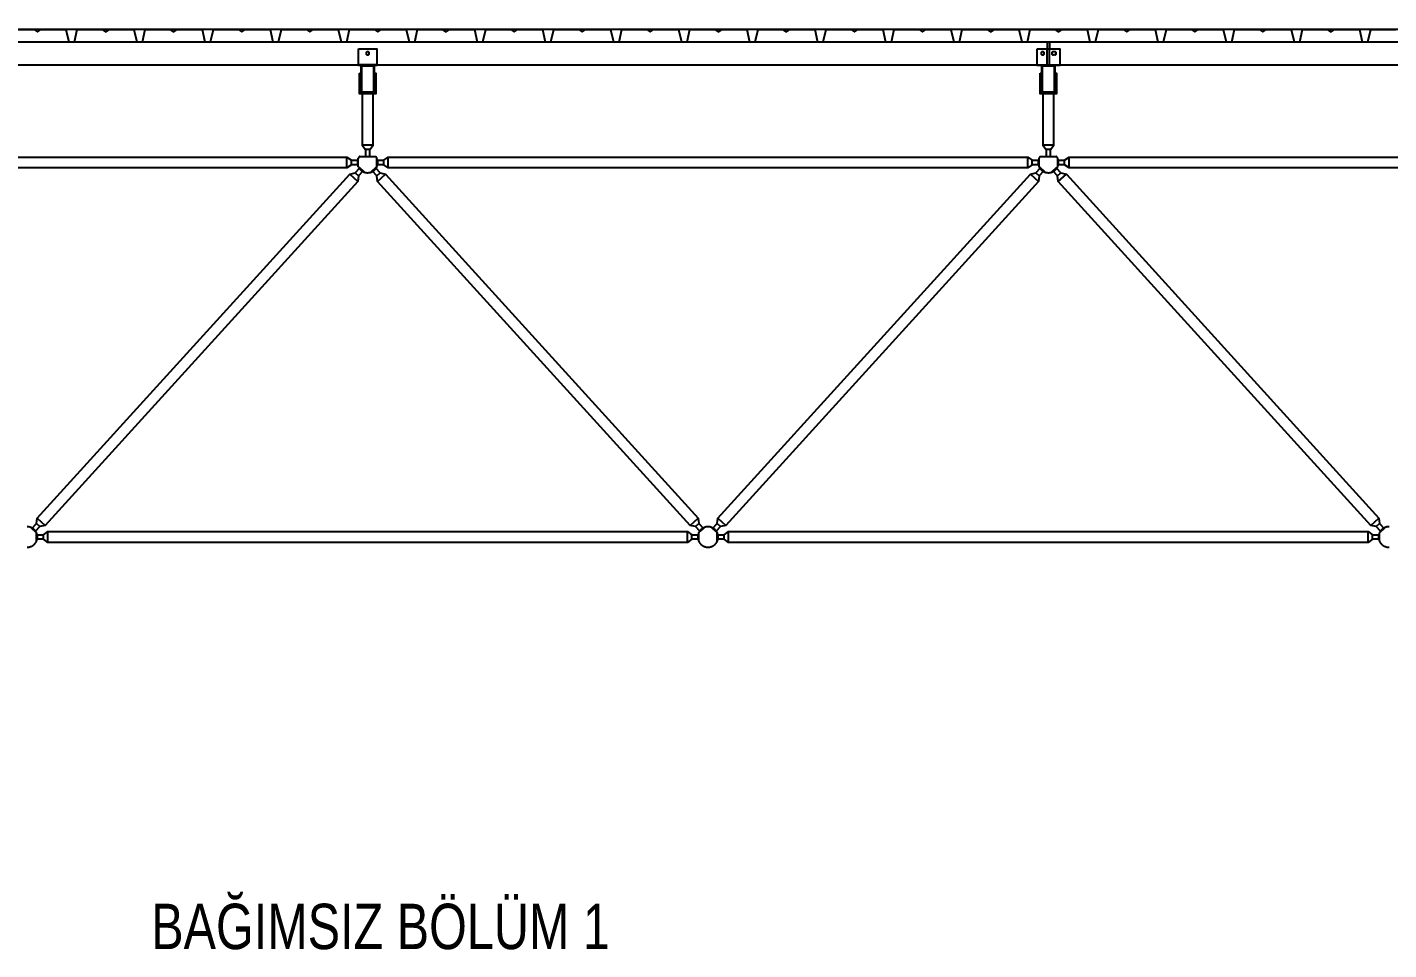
# Model space of a CAD drawing. Header units: centimetres. Extents: x 77182 to 116086, y 20619 to 33555.
# Drawn here: x 96465 to 97065, y 22382 to 22788 of the extents above; entities that cross this region are included whole.
import ezdxf

# ---------------------------------------------------------------- set-up
doc = ezdxf.new("R2010")
doc.units = ezdxf.units.CM
doc.header["$LTSCALE"] = 100
doc.linetypes.add('HIDDEN', pattern=[9.525, 6.35, -3.175])
for name, color, linetype in [('A-ANNO-DIMS', 187, 'Continuous'), ('A-ANNO-TEXT', 50, 'Continuous'), ('A-ELEV-02', 253, 'Continuous'), ('A-WALL-INSL', 249, 'Continuous'), ('A-WALL-SNWPNL', 200, 'Continuous'), ('S-STEL', 3, 'Continuous')]:
    doc.layers.add(name, color=color, linetype=linetype)
doc.styles.add('Fields_100', font='act_simplex.shx', dxfattribs={"width": 0.8, "height": 20})
doc.dimstyles.new('FIELDS_100', dxfattribs={"dimscale": 0, "dimtxt": 20, "dimasz": 5, "dimexe": 5, "dimexo": 5, "dimgap": 5, "dimtad": 0, "dimdec": 0, "dimzin": 0, "dimdsep": 46, "dimtxsty": 'Fields_100', "dimblk": 'DOT', "dimcen": 0.09, "dimclrt": 50, "dimadec": 0, "dimazin": 0, "dimtfac": 1, "dimtdec": 0, "dimtix": 1, "dimtofl": 0, "dimtmove": 1, "dimatfit": 3, "dimfxl": 5, "dimfxlon": 1, "dimtolj": 1, "dimtzin": 0, "dimarcsym": 0})

# ---------------------------------------------------------------- blocks, each defined once
blk = doc.blocks.new('_Dot')
at = {"color": 0, "linetype": 'ByBlock', "lineweight": -2}
blk.add_line((-0.5, 0), (-1, 0), dxfattribs=at)
at = {"color": 0, "linetype": 'ByBlock', "const_width": 0.5}
blk.add_lwpolyline([(-0.25, 0, 1), (0.25, 0, 1)], format="xyb", close=True, dxfattribs=at)
blk = doc.blocks.new('*D13')
at = {"layer": 'A-ANNO-DIMS', "color": 0, "lineweight": -2, "transparency": 16777216}
for p, q in [((95864.7, 23343.48), (95864.7, 23353.48)), ((97664.7, 23343.48), (97664.7, 23353.48)), ((95869.7, 23348.48), (96733.03, 23348.48)), ((97659.7, 23348.48), (96796.36, 23348.48))]:
    blk.add_line(p, q, dxfattribs=at)
at = {"layer": 'DEFPOINTS', "color": 0, "transparency": 16777216}
for p in [(97664.7, 23348.48), (95864.7, 22503.48), (97664.7, 22503.48)]:
    blk.add_point(p, dxfattribs=at)
at = {"layer": 'A-ANNO-DIMS', "color": 0, "lineweight": -2, "transparency": 16777216, "xscale": 5, "yscale": 5, "zscale": 5, "rotation": 180}
blk.add_blockref('_Dot', (95864.7, 23348.48), dxfattribs=at)
at = {"layer": 'A-ANNO-DIMS', "color": 0, "lineweight": -2, "transparency": 16777216, "xscale": 5, "yscale": 5, "zscale": 5}
blk.add_blockref('_Dot', (97664.7, 23348.48), dxfattribs=at)
at = {"layer": 'A-ANNO-DIMS', "color": 50, "transparency": 16777216, "insert": (96764.7, 23348.48), "char_height": 20, "attachment_point": 5, "style": 'Fields_100'}
blk.add_mtext('\\A1;1800', dxfattribs=at)

msp = doc.modelspace()

# ---------------------------------------------------------------- linework, layer by layer
at = {"layer": 'A-ELEV-02'}
for points in [[(94012.2, 22781.49), (103009.7, 22781.49)], [(96914.2, 22781.49), (96914.2, 22778.49)], [(96915.2, 22781.49), (96915.2, 22778.49)], [(96916.9, 22777.19), (96916.88, 22777.19), (96916.87, 22777.19), (96916.85, 22777.18), (96916.83, 22777.18), (96916.82, 22777.18), (96916.8, 22777.18), (96916.79, 22777.18), (96916.77, 22777.17), (96916.75, 22777.17), (96916.74, 22777.17), (96916.72, 22777.16), (96916.7, 22777.16), (96916.69, 22777.15), (96916.67, 22777.15), (96916.66, 22777.14), (96916.64, 22777.14), (96916.62, 22777.13), (96916.61, 22777.12), (96916.59, 22777.12), (96916.58, 22777.11), (96916.56, 22777.1), (96916.54, 22777.09), (96916.53, 22777.08), (96916.51, 22777.07), (96916.5, 22777.06), (96916.48, 22777.05), (96916.47, 22777.04), (96916.46, 22777.03), (96916.44, 22777.02), (96916.43, 22777.01), (96916.42, 22776.99), (96916.4, 22776.98), (96916.39, 22776.97), (96916.38, 22776.96), (96916.37, 22776.94), (96916.35, 22776.93), (96916.34, 22776.91), (96916.33, 22776.9), (96916.32, 22776.88), (96916.31, 22776.87), (96916.3, 22776.85), (96916.29, 22776.84), (96916.28, 22776.82), (96916.28, 22776.81), (96916.27, 22776.79), (96916.26, 22776.78), (96916.25, 22776.76), (96916.25, 22776.74), (96916.24, 22776.73), (96916.23, 22776.71), (96916.23, 22776.7), (96916.22, 22776.68), (96916.22, 22776.66), (96916.22, 22776.65), (96916.21, 22776.63), (96916.21, 22776.61), (96916.21, 22776.6), (96916.2, 22776.58), (96916.2, 22776.57), (96916.2, 22776.55), (96916.2, 22776.53), (96916.2, 22776.52), (96916.2, 22776.5), (96916.2, 22776.49), (96916.2, 22776.47), (96916.2, 22776.46), (96916.2, 22776.44), (96916.2, 22776.42), (96916.2, 22776.41), (96916.2, 22776.39), (96916.21, 22776.38), (96916.21, 22776.36), (96916.21, 22776.34), (96916.22, 22776.33), (96916.22, 22776.31), (96916.22, 22776.29), (96916.23, 22776.28), (96916.23, 22776.26), (96916.24, 22776.25), (96916.25, 22776.23), (96916.25, 22776.21), (96916.26, 22776.2), (96916.27, 22776.18), (96916.28, 22776.16), (96916.28, 22776.15), (96916.29, 22776.13), (96916.3, 22776.12), (96916.31, 22776.1), (96916.32, 22776.09), (96916.33, 22776.07), (96916.34, 22776.06), (96916.35, 22776.05), (96916.37, 22776.03), (96916.38, 22776.02), (96916.39, 22776), (96916.4, 22775.99), (96916.42, 22775.98), (96916.43, 22775.97), (96916.44, 22775.95), (96916.46, 22775.94), (96916.47, 22775.93), (96916.48, 22775.92), (96916.5, 22775.91), (96916.51, 22775.9), (96916.53, 22775.89), (96916.54, 22775.88), (96916.56, 22775.87), (96916.58, 22775.86), (96916.59, 22775.86), (96916.61, 22775.85), (96916.62, 22775.84), (96916.64, 22775.84), (96916.66, 22775.83), (96916.67, 22775.82), (96916.69, 22775.82), (96916.7, 22775.81), (96916.72, 22775.81), (96916.74, 22775.81), (96916.75, 22775.8), (96916.77, 22775.8), (96916.79, 22775.8), (96916.8, 22775.79), (96916.82, 22775.79), (96916.83, 22775.79), (96916.85, 22775.79), (96916.87, 22775.79), (96916.88, 22775.79), (96916.9, 22775.79)], [(96917.5, 22777.19), (96916.9, 22777.19)], [(96917.5, 22775.79), (96917.51, 22775.79), (96917.53, 22775.79), (96917.54, 22775.79), (96917.56, 22775.79), (96917.58, 22775.79), (96917.59, 22775.79), (96917.61, 22775.8), (96917.62, 22775.8), (96917.64, 22775.8), (96917.66, 22775.81), (96917.67, 22775.81), (96917.69, 22775.81), (96917.71, 22775.82), (96917.72, 22775.82), (96917.74, 22775.83), (96917.76, 22775.84), (96917.77, 22775.84), (96917.79, 22775.85), (96917.8, 22775.86), (96917.82, 22775.86), (96917.83, 22775.87), (96917.85, 22775.88), (96917.87, 22775.89), (96917.88, 22775.9), (96917.9, 22775.91), (96917.91, 22775.92), (96917.92, 22775.93), (96917.94, 22775.94), (96917.95, 22775.95), (96917.97, 22775.97), (96917.98, 22775.98), (96917.99, 22775.99), (96918.01, 22776), (96918.02, 22776.02), (96918.03, 22776.03), (96918.04, 22776.05), (96918.05, 22776.06), (96918.06, 22776.07), (96918.07, 22776.09), (96918.08, 22776.1), (96918.09, 22776.12), (96918.1, 22776.13), (96918.11, 22776.15), (96918.12, 22776.16), (96918.13, 22776.18), (96918.13, 22776.2), (96918.14, 22776.21), (96918.15, 22776.23), (96918.15, 22776.25), (96918.16, 22776.26), (96918.17, 22776.28), (96918.17, 22776.29), (96918.17, 22776.31), (96918.18, 22776.33), (96918.18, 22776.34), (96918.19, 22776.36), (96918.19, 22776.38), (96918.19, 22776.39), (96918.19, 22776.41), (96918.19, 22776.42), (96918.2, 22776.44), (96918.2, 22776.46), (96918.2, 22776.47), (96918.2, 22776.49), (96918.2, 22776.5), (96918.2, 22776.52), (96918.2, 22776.53), (96918.19, 22776.55), (96918.19, 22776.57), (96918.19, 22776.58), (96918.19, 22776.6), (96918.19, 22776.61), (96918.18, 22776.63), (96918.18, 22776.65), (96918.17, 22776.66), (96918.17, 22776.68), (96918.17, 22776.7), (96918.16, 22776.71), (96918.15, 22776.73), (96918.15, 22776.74), (96918.14, 22776.76), (96918.13, 22776.78), (96918.13, 22776.79), (96918.12, 22776.81), (96918.11, 22776.82), (96918.1, 22776.84), (96918.09, 22776.85), (96918.08, 22776.87), (96918.07, 22776.88), (96918.06, 22776.9), (96918.05, 22776.91), (96918.04, 22776.93), (96918.03, 22776.94), (96918.02, 22776.96), (96918.01, 22776.97), (96917.99, 22776.98), (96917.98, 22776.99), (96917.97, 22777.01), (96917.95, 22777.02), (96917.94, 22777.03), (96917.92, 22777.04), (96917.91, 22777.05), (96917.9, 22777.06), (96917.88, 22777.07), (96917.87, 22777.08), (96917.85, 22777.09), (96917.83, 22777.1), (96917.82, 22777.11), (96917.8, 22777.12), (96917.79, 22777.12), (96917.77, 22777.13), (96917.76, 22777.14), (96917.74, 22777.14), (96917.72, 22777.15), (96917.71, 22777.15), (96917.69, 22777.16), (96917.67, 22777.16), (96917.66, 22777.17), (96917.64, 22777.17), (96917.62, 22777.17), (96917.61, 22777.18), (96917.59, 22777.18), (96917.58, 22777.18), (96917.56, 22777.18), (96917.54, 22777.18), (96917.53, 22777.19), (96917.51, 22777.19), (96917.5, 22777.19)], [(94012.2, 22771.49), (103009.7, 22771.49)], [(96618.7, 22771.49), (96610.7, 22771.49)], [(96909.7, 22771.49), (96919.7, 22771.49)], [(96917.5, 22775.79), (96916.9, 22775.79)], [(96611.1, 22765.89), (96611.6, 22765.89)], [(96611.1, 22764.49), (96611.6, 22764.49)], [(96617.8, 22765.89), (96618.3, 22765.89)], [(96617.8, 22764.49), (96618.3, 22764.49)], [(96911.1, 22765.89), (96911.6, 22765.89)], [(96911.1, 22764.49), (96911.6, 22764.49)], [(96917.8, 22765.89), (96918.3, 22765.89)], [(96917.8, 22764.49), (96918.3, 22764.49)], [(96612.28, 22758.69), (96612.28, 22736.09), (96613.7, 22734.09), (96613.7, 22731.09)], [(96615.7, 22731.09), (96615.7, 22734.09), (96617.11, 22736.09), (96617.11, 22758.69)], [(96912.28, 22758.69), (96912.28, 22736.09), (96913.7, 22734.09), (96913.7, 22731.09)], [(96915.7, 22731.09), (96915.7, 22734.09), (96917.11, 22736.09), (96917.11, 22758.69)], [(96617.11, 22736.09), (96612.28, 22736.09)], [(96615.7, 22734.09), (96613.7, 22734.09)], [(96917.11, 22736.09), (96912.28, 22736.09)], [(96915.7, 22734.09), (96913.7, 22734.09)], [(96318.8, 22729.39), (96321.8, 22729.39), (96323.8, 22730.8), (96605.6, 22730.8), (96607.6, 22729.39), (96610.6, 22729.39)], [(96605.6, 22725.97), (96605.6, 22730.8)], [(96607.6, 22727.39), (96607.6, 22729.39)], [(96611.1, 22731.09), (96611.01, 22730.97), (96610.93, 22730.84), (96610.85, 22730.71), (96610.77, 22730.58), (96610.7, 22730.45), (96610.63, 22730.31), (96610.56, 22730.17), (96610.51, 22730.02), (96610.45, 22729.88), (96610.43, 22729.8), (96610.4, 22729.73), (96610.38, 22729.65), (96610.36, 22729.57), (96610.34, 22729.5), (96610.32, 22729.42), (96610.3, 22729.34), (96610.28, 22729.26), (96610.27, 22729.19), (96610.26, 22729.11), (96610.24, 22729.03), (96610.23, 22728.95), (96610.22, 22728.87), (96610.22, 22728.79), (96610.21, 22728.71), (96610.2, 22728.63), (96610.2, 22728.55), (96610.2, 22728.47), (96610.2, 22728.39), (96610.2, 22728.31), (96610.2, 22728.23), (96610.2, 22728.15), (96610.21, 22728.07), (96610.21, 22727.99), (96610.22, 22727.92), (96610.23, 22727.84), (96610.24, 22727.76), (96610.25, 22727.68), (96610.28, 22727.53), (96610.31, 22727.37), (96610.35, 22727.22), (96610.39, 22727.07), (96610.44, 22726.93), (96610.49, 22726.79), (96610.55, 22726.65), (96610.61, 22726.51), (96610.67, 22726.37), (96610.74, 22726.24), (96610.81, 22726.11), (96610.89, 22725.98), (96610.98, 22725.86), (96611.07, 22725.73), (96611.16, 22725.61), (96611.26, 22725.49), (96611.36, 22725.37), (96611.47, 22725.25), (96611.52, 22725.2), (96611.58, 22725.14), (96611.64, 22725.09), (96611.69, 22725.04), (96611.75, 22724.98), (96611.81, 22724.93), (96611.88, 22724.88), (96611.94, 22724.83), (96612, 22724.78), (96612.07, 22724.74), (96612.13, 22724.69), (96612.2, 22724.65), (96612.26, 22724.6), (96612.33, 22724.56), (96612.4, 22724.52), (96612.47, 22724.48), (96612.54, 22724.44), (96612.61, 22724.4), (96612.68, 22724.36), (96612.75, 22724.33), (96612.82, 22724.3), (96612.9, 22724.26), (96612.97, 22724.23), (96613.04, 22724.2), (96613.12, 22724.17), (96613.19, 22724.15), (96613.27, 22724.12), (96613.34, 22724.1), (96613.49, 22724.05), (96613.64, 22724.01), (96613.79, 22723.98), (96613.95, 22723.95), (96614.1, 22723.93), (96614.25, 22723.91), (96614.4, 22723.9), (96614.55, 22723.89), (96614.7, 22723.89), (96614.85, 22723.89), (96615, 22723.9), (96615.15, 22723.91), (96615.3, 22723.93), (96615.45, 22723.95), (96615.6, 22723.98), (96615.75, 22724.01), (96615.9, 22724.05), (96616.05, 22724.1), (96616.13, 22724.12), (96616.2, 22724.15), (96616.28, 22724.17), (96616.35, 22724.2), (96616.43, 22724.23), (96616.5, 22724.26), (96616.57, 22724.3), (96616.64, 22724.33), (96616.71, 22724.36), (96616.79, 22724.4), (96616.86, 22724.44), (96616.93, 22724.48), (96616.99, 22724.52), (96617.06, 22724.56), (96617.13, 22724.6), (96617.2, 22724.65), (96617.26, 22724.69), (96617.33, 22724.74), (96617.39, 22724.78), (96617.46, 22724.83), (96617.52, 22724.88), (96617.58, 22724.93), (96617.64, 22724.98), (96617.7, 22725.04), (96617.76, 22725.09), (96617.82, 22725.14), (96617.87, 22725.2), (96617.93, 22725.25), (96618.04, 22725.37), (96618.14, 22725.49), (96618.24, 22725.61), (96618.33, 22725.73), (96618.42, 22725.86), (96618.5, 22725.98), (96618.58, 22726.11), (96618.65, 22726.24), (96618.72, 22726.37), (96618.79, 22726.51), (96618.85, 22726.65), (96618.9, 22726.79), (96618.95, 22726.93), (96619, 22727.07), (96619.04, 22727.22), (96619.08, 22727.37), (96619.11, 22727.53), (96619.14, 22727.68), (96619.15, 22727.76), (96619.16, 22727.84), (96619.17, 22727.92), (96619.18, 22727.99), (96619.19, 22728.07), (96619.19, 22728.15), (96619.19, 22728.23), (96619.2, 22728.31), (96619.2, 22728.39), (96619.2, 22728.47), (96619.19, 22728.55), (96619.19, 22728.63), (96619.19, 22728.71), (96619.18, 22728.79), (96619.17, 22728.87), (96619.16, 22728.95), (96619.15, 22729.03), (96619.14, 22729.11), (96619.13, 22729.19), (96619.11, 22729.26), (96619.09, 22729.34), (96619.08, 22729.42), (96619.06, 22729.5), (96619.04, 22729.57), (96619.02, 22729.65), (96618.99, 22729.73), (96618.97, 22729.8), (96618.94, 22729.88), (96618.89, 22730.02), (96618.83, 22730.17), (96618.77, 22730.31), (96618.7, 22730.45), (96618.63, 22730.58), (96618.55, 22730.71), (96618.47, 22730.84), (96618.38, 22730.97), (96618.3, 22731.09)], [(96610.6, 22726.53), (96610.6, 22730.24)], [(96611.1, 22731.09), (96618.3, 22731.09)], [(96618.8, 22729.39), (96621.8, 22729.39), (96623.8, 22730.8), (96905.6, 22730.8), (96907.6, 22729.39), (96910.6, 22729.39)], [(96618.8, 22726.53), (96618.8, 22730.24)], [(96621.8, 22727.39), (96621.8, 22729.39)], [(96623.8, 22725.97), (96623.8, 22730.8)], [(96905.6, 22725.97), (96905.6, 22730.8)], [(96907.6, 22727.39), (96907.6, 22729.39)], [(96911.1, 22731.09), (96911.01, 22730.97), (96910.93, 22730.84), (96910.85, 22730.71), (96910.77, 22730.58), (96910.7, 22730.45), (96910.63, 22730.31), (96910.56, 22730.17), (96910.51, 22730.02), (96910.45, 22729.88), (96910.43, 22729.8), (96910.4, 22729.73), (96910.38, 22729.65), (96910.36, 22729.57), (96910.34, 22729.5), (96910.32, 22729.42), (96910.3, 22729.34), (96910.28, 22729.26), (96910.27, 22729.19), (96910.26, 22729.11), (96910.24, 22729.03), (96910.23, 22728.95), (96910.22, 22728.87), (96910.22, 22728.79), (96910.21, 22728.71), (96910.2, 22728.63), (96910.2, 22728.55), (96910.2, 22728.47), (96910.2, 22728.39), (96910.2, 22728.31), (96910.2, 22728.23), (96910.2, 22728.15), (96910.21, 22728.07), (96910.21, 22727.99), (96910.22, 22727.92), (96910.23, 22727.84), (96910.24, 22727.76), (96910.25, 22727.68), (96910.28, 22727.53), (96910.31, 22727.37), (96910.35, 22727.22), (96910.39, 22727.07), (96910.44, 22726.93), (96910.49, 22726.79), (96910.55, 22726.65), (96910.61, 22726.51), (96910.67, 22726.37), (96910.74, 22726.24), (96910.81, 22726.11), (96910.89, 22725.98), (96910.98, 22725.86), (96911.07, 22725.73), (96911.16, 22725.61), (96911.26, 22725.49), (96911.36, 22725.37), (96911.47, 22725.25), (96911.52, 22725.2), (96911.58, 22725.14), (96911.64, 22725.09), (96911.69, 22725.04), (96911.75, 22724.98), (96911.81, 22724.93), (96911.88, 22724.88), (96911.94, 22724.83), (96912, 22724.78), (96912.07, 22724.74), (96912.13, 22724.69), (96912.2, 22724.65), (96912.26, 22724.6), (96912.33, 22724.56), (96912.4, 22724.52), (96912.47, 22724.48), (96912.54, 22724.44), (96912.61, 22724.4), (96912.68, 22724.36), (96912.75, 22724.33), (96912.82, 22724.3), (96912.9, 22724.26), (96912.97, 22724.23), (96913.04, 22724.2), (96913.12, 22724.17), (96913.19, 22724.15), (96913.27, 22724.12), (96913.34, 22724.1), (96913.49, 22724.05), (96913.64, 22724.01), (96913.79, 22723.98), (96913.95, 22723.95), (96914.1, 22723.93), (96914.25, 22723.91), (96914.4, 22723.9), (96914.55, 22723.89), (96914.7, 22723.89), (96914.85, 22723.89), (96915, 22723.9), (96915.15, 22723.91), (96915.3, 22723.93), (96915.45, 22723.95), (96915.6, 22723.98), (96915.75, 22724.01), (96915.9, 22724.05), (96916.05, 22724.1), (96916.13, 22724.12), (96916.2, 22724.15), (96916.28, 22724.17), (96916.35, 22724.2), (96916.43, 22724.23), (96916.5, 22724.26), (96916.57, 22724.3), (96916.64, 22724.33), (96916.71, 22724.36), (96916.79, 22724.4), (96916.86, 22724.44), (96916.93, 22724.48), (96916.99, 22724.52), (96917.06, 22724.56), (96917.13, 22724.6), (96917.2, 22724.65), (96917.26, 22724.69), (96917.33, 22724.74), (96917.39, 22724.78), (96917.46, 22724.83), (96917.52, 22724.88), (96917.58, 22724.93), (96917.64, 22724.98), (96917.7, 22725.04), (96917.76, 22725.09), (96917.82, 22725.14), (96917.87, 22725.2), (96917.93, 22725.25), (96918.04, 22725.37), (96918.14, 22725.49), (96918.24, 22725.61), (96918.33, 22725.73), (96918.42, 22725.86), (96918.5, 22725.98), (96918.58, 22726.11), (96918.65, 22726.24), (96918.72, 22726.37), (96918.79, 22726.51), (96918.85, 22726.65), (96918.9, 22726.79), (96918.95, 22726.93), (96919, 22727.07), (96919.04, 22727.22), (96919.08, 22727.37), (96919.11, 22727.53), (96919.14, 22727.68), (96919.15, 22727.76), (96919.16, 22727.84), (96919.17, 22727.92), (96919.18, 22727.99), (96919.19, 22728.07), (96919.19, 22728.15), (96919.19, 22728.23), (96919.2, 22728.31), (96919.2, 22728.39), (96919.2, 22728.47), (96919.19, 22728.55), (96919.19, 22728.63), (96919.19, 22728.71), (96919.18, 22728.79), (96919.17, 22728.87), (96919.16, 22728.95), (96919.15, 22729.03), (96919.14, 22729.11), (96919.13, 22729.19), (96919.11, 22729.26), (96919.09, 22729.34), (96919.08, 22729.42), (96919.06, 22729.5), (96919.04, 22729.57), (96919.02, 22729.65), (96918.99, 22729.73), (96918.97, 22729.8), (96918.94, 22729.88), (96918.89, 22730.02), (96918.83, 22730.17), (96918.77, 22730.31), (96918.7, 22730.45), (96918.63, 22730.58), (96918.55, 22730.71), (96918.47, 22730.84), (96918.38, 22730.97), (96918.3, 22731.09)], [(96910.6, 22726.53), (96910.6, 22730.24)], [(96911.1, 22731.09), (96918.3, 22731.09)], [(96918.8, 22729.39), (96921.8, 22729.39), (96923.8, 22730.8), (97205.6, 22730.8), (97207.6, 22729.39), (97210.6, 22729.39)], [(96918.8, 22726.53), (96918.8, 22730.24)], [(96921.8, 22727.39), (96921.8, 22729.39)], [(96923.8, 22725.97), (96923.8, 22730.8)], [(96610.6, 22727.39), (96607.6, 22727.39), (96605.6, 22725.97), (96323.8, 22725.97), (96321.8, 22727.39), (96318.8, 22727.39)], [(96606.79, 22723.28), (96610.36, 22720.03)], [(96609.18, 22723.81), (96610.66, 22722.46)], [(96610.57, 22726.6), (96613.31, 22724.11)], [(96616.08, 22724.11), (96618.83, 22726.6)], [(96618.73, 22722.46), (96620.21, 22723.81)], [(96910.6, 22727.39), (96907.6, 22727.39), (96905.6, 22725.97), (96623.8, 22725.97), (96621.8, 22727.39), (96618.8, 22727.39)], [(96619.03, 22720.03), (96622.61, 22723.28)], [(96906.79, 22723.28), (96910.36, 22720.03)], [(96909.18, 22723.81), (96910.66, 22722.46)], [(96910.57, 22726.6), (96913.31, 22724.11)], [(96916.08, 22724.11), (96918.83, 22726.6)], [(96918.73, 22722.46), (96920.21, 22723.81)], [(97210.6, 22727.39), (97207.6, 22727.39), (97205.6, 22725.97), (96923.8, 22725.97), (96921.8, 22727.39), (96918.8, 22727.39)], [(96919.03, 22720.03), (96922.61, 22723.28)], [(96464.6, 22558.89), (96464.7, 22558.89), (96464.8, 22558.89), (96464.9, 22558.89), (96465, 22558.9), (96465.1, 22558.9), (96465.2, 22558.92), (96465.31, 22558.93), (96465.41, 22558.94), (96465.52, 22558.96), (96465.62, 22558.98), (96465.73, 22559.01), (96465.83, 22559.03), (96465.94, 22559.06), (96466.04, 22559.09), (96466.15, 22559.13), (96466.25, 22559.16), (96466.35, 22559.2), (96466.46, 22559.25), (96466.56, 22559.29), (96466.66, 22559.34), (96466.76, 22559.39), (96466.86, 22559.44), (96466.96, 22559.5), (96467.06, 22559.56), (96467.16, 22559.62), (96467.26, 22559.68), (96467.35, 22559.75), (96467.44, 22559.82), (96467.53, 22559.89), (96467.62, 22559.97), (96467.71, 22560.04), (96467.8, 22560.12), (96467.88, 22560.2), (96467.96, 22560.29), (96468.04, 22560.37), (96468.12, 22560.46), (96468.19, 22560.55), (96468.26, 22560.64), (96468.33, 22560.73), (96468.4, 22560.83), (96468.46, 22560.92), (96468.53, 22561.02), (96468.58, 22561.12), (96468.64, 22561.22), (96468.69, 22561.32), (96468.75, 22561.42), (96468.79, 22561.52), (96468.84, 22561.63), (96468.88, 22561.73), (96468.92, 22561.83), (96468.96, 22561.94), (96468.99, 22562.04), (96469.02, 22562.15), (96469.05, 22562.25), (96469.08, 22562.36), (96469.1, 22562.46), (96469.12, 22562.57), (96469.14, 22562.67), (96469.16, 22562.78), (96469.17, 22562.88), (96469.18, 22562.98), (96469.19, 22563.08), (96469.19, 22563.19), (96469.2, 22563.29), (96469.2, 22563.39), (96469.2, 22563.49), (96469.19, 22563.59), (96469.19, 22563.69), (96469.18, 22563.79), (96469.17, 22563.89), (96469.16, 22564), (96469.14, 22564.1), (96469.12, 22564.21), (96469.1, 22564.31), (96469.08, 22564.41), (96469.05, 22564.52), (96469.02, 22564.62), (96468.99, 22564.73), (96468.96, 22564.83), (96468.92, 22564.94), (96468.88, 22565.04), (96468.84, 22565.15), (96468.79, 22565.25), (96468.75, 22565.35), (96468.69, 22565.45), (96468.64, 22565.55), (96468.58, 22565.65), (96468.53, 22565.75), (96468.46, 22565.85), (96468.4, 22565.94), (96468.33, 22566.04), (96468.26, 22566.13), (96468.19, 22566.22), (96468.12, 22566.31), (96468.04, 22566.4), (96467.96, 22566.49), (96467.88, 22566.57), (96467.8, 22566.65), (96467.71, 22566.73), (96467.62, 22566.81), (96467.53, 22566.88), (96467.44, 22566.95), (96467.35, 22567.02), (96467.26, 22567.09), (96467.16, 22567.15), (96467.06, 22567.21), (96466.96, 22567.27), (96466.86, 22567.33), (96466.76, 22567.38), (96466.66, 22567.43), (96466.56, 22567.48), (96466.46, 22567.53), (96466.35, 22567.57), (96466.25, 22567.61), (96466.15, 22567.65), (96466.04, 22567.68), (96465.94, 22567.71), (96465.83, 22567.74), (96465.73, 22567.77), (96465.62, 22567.79), (96465.52, 22567.81), (96465.41, 22567.83), (96465.31, 22567.84), (96465.2, 22567.86), (96465.1, 22567.87), (96465, 22567.88), (96464.9, 22567.88), (96464.8, 22567.89), (96464.7, 22567.89), (96464.6, 22567.89)], [(96466.08, 22567.67), (96468.83, 22565.17)], [(96468.73, 22569.31), (96470.21, 22567.97)], [(96469.03, 22571.74), (96472.61, 22568.5)], [(96756.79, 22568.5), (96760.36, 22571.74)], [(96759.18, 22567.97), (96760.66, 22569.31)], [(96760.57, 22565.17), (96763.31, 22567.67)], [(96766.08, 22567.67), (96768.83, 22565.17)], [(96768.73, 22569.31), (96770.21, 22567.97)], [(96769.03, 22571.74), (96772.61, 22568.5)], [(97056.79, 22568.5), (97060.36, 22571.74)], [(97059.18, 22567.97), (97060.66, 22569.31)], [(97064.8, 22567.89), (97064.7, 22567.89), (97064.6, 22567.89), (97064.5, 22567.88), (97064.4, 22567.88), (97064.29, 22567.87), (97064.19, 22567.86), (97064.09, 22567.84), (97063.98, 22567.83), (97063.88, 22567.81), (97063.77, 22567.79), (97063.67, 22567.77), (97063.56, 22567.74), (97063.46, 22567.71), (97063.35, 22567.68), (97063.25, 22567.65), (97063.15, 22567.61), (97063.04, 22567.57), (97062.94, 22567.53), (97062.83, 22567.48), (97062.73, 22567.43), (97062.63, 22567.38), (97062.53, 22567.33), (97062.43, 22567.27), (97062.33, 22567.21), (97062.24, 22567.15), (97062.14, 22567.09), (97062.04, 22567.02), (97061.95, 22566.95), (97061.86, 22566.88), (97061.77, 22566.81), (97061.68, 22566.73), (97061.6, 22566.65), (97061.52, 22566.57), (97061.43, 22566.49), (97061.36, 22566.4), (97061.28, 22566.31), (97061.2, 22566.22), (97061.13, 22566.13), (97061.06, 22566.04), (97061, 22565.94), (97060.93, 22565.85), (97060.87, 22565.75), (97060.81, 22565.65), (97060.75, 22565.55), (97060.7, 22565.45), (97060.65, 22565.35), (97060.6, 22565.25), (97060.56, 22565.15), (97060.51, 22565.04), (97060.47, 22564.94), (97060.44, 22564.83), (97060.4, 22564.73), (97060.37, 22564.62), (97060.34, 22564.52), (97060.32, 22564.41), (97060.29, 22564.31), (97060.27, 22564.21), (97060.25, 22564.1), (97060.24, 22564), (97060.23, 22563.89), (97060.22, 22563.79), (97060.21, 22563.69), (97060.2, 22563.59), (97060.2, 22563.49), (97060.2, 22563.39), (97060.2, 22563.29), (97060.2, 22563.19), (97060.21, 22563.08), (97060.22, 22562.98), (97060.23, 22562.88), (97060.24, 22562.78), (97060.25, 22562.67), (97060.27, 22562.57), (97060.29, 22562.46), (97060.32, 22562.36), (97060.34, 22562.25), (97060.37, 22562.15), (97060.4, 22562.04), (97060.44, 22561.94), (97060.47, 22561.83), (97060.51, 22561.73), (97060.56, 22561.63), (97060.6, 22561.52), (97060.65, 22561.42), (97060.7, 22561.32), (97060.75, 22561.22), (97060.81, 22561.12), (97060.87, 22561.02), (97060.93, 22560.92), (97061, 22560.83), (97061.06, 22560.73), (97061.13, 22560.64), (97061.2, 22560.55), (97061.28, 22560.46), (97061.36, 22560.37), (97061.43, 22560.29), (97061.52, 22560.2), (97061.6, 22560.12), (97061.68, 22560.04), (97061.77, 22559.97), (97061.86, 22559.89), (97061.95, 22559.82), (97062.04, 22559.75), (97062.14, 22559.68), (97062.24, 22559.62), (97062.33, 22559.56), (97062.43, 22559.5), (97062.53, 22559.44), (97062.63, 22559.39), (97062.73, 22559.34), (97062.83, 22559.29), (97062.94, 22559.25), (97063.04, 22559.2), (97063.15, 22559.16), (97063.25, 22559.13), (97063.35, 22559.09), (97063.46, 22559.06), (97063.56, 22559.03), (97063.67, 22559.01), (97063.77, 22558.98), (97063.88, 22558.96), (97063.98, 22558.94), (97064.09, 22558.93), (97064.19, 22558.92), (97064.29, 22558.9), (97064.4, 22558.9), (97064.5, 22558.89), (97064.6, 22558.89), (97064.7, 22558.89), (97064.8, 22558.89)], [(97060.57, 22565.17), (97063.31, 22567.67)], [(96468.8, 22564.39), (96471.8, 22564.39), (96473.8, 22565.8), (96755.6, 22565.8), (96757.6, 22564.39), (96760.6, 22564.39)], [(96468.8, 22561.53), (96468.8, 22565.24)], [(96760.6, 22562.39), (96757.6, 22562.39), (96755.6, 22560.97), (96473.8, 22560.97), (96471.8, 22562.39), (96468.8, 22562.39)], [(96471.8, 22562.39), (96471.8, 22564.39)], [(96473.8, 22560.97), (96473.8, 22565.8)], [(96755.6, 22560.97), (96755.6, 22565.8)], [(96757.6, 22562.39), (96757.6, 22564.39)], [(96760.6, 22561.53), (96760.6, 22565.24)], [(96768.8, 22564.39), (96771.8, 22564.39), (96773.8, 22565.8), (97055.6, 22565.8), (97057.6, 22564.39), (97060.6, 22564.39)], [(96768.8, 22561.53), (96768.8, 22565.24)], [(97060.6, 22562.39), (97057.6, 22562.39), (97055.6, 22560.97), (96773.8, 22560.97), (96771.8, 22562.39), (96768.8, 22562.39)], [(96771.8, 22562.39), (96771.8, 22564.39)], [(96773.8, 22560.97), (96773.8, 22565.8)], [(97055.6, 22560.97), (97055.6, 22565.8)], [(97057.6, 22562.39), (97057.6, 22564.39)], [(97060.6, 22561.53), (97060.6, 22565.24)]]:
    msp.add_lwpolyline(points, dxfattribs=at)
for points in [[(96610.7, 22778.49), (96618.7, 22778.49), (96618.7, 22771.19), (96610.7, 22771.19)], [(96615.4, 22776.49), (96615.4, 22776.5), (96615.4, 22776.52), (96615.4, 22776.53), (96615.39, 22776.55), (96615.39, 22776.57), (96615.39, 22776.58), (96615.39, 22776.6), (96615.39, 22776.61), (96615.38, 22776.63), (96615.38, 22776.65), (96615.37, 22776.66), (96615.37, 22776.68), (96615.37, 22776.7), (96615.36, 22776.71), (96615.35, 22776.73), (96615.35, 22776.74), (96615.34, 22776.76), (96615.33, 22776.78), (96615.33, 22776.79), (96615.32, 22776.81), (96615.31, 22776.82), (96615.3, 22776.84), (96615.29, 22776.85), (96615.28, 22776.87), (96615.27, 22776.88), (96615.26, 22776.9), (96615.25, 22776.91), (96615.24, 22776.93), (96615.23, 22776.94), (96615.22, 22776.96), (96615.21, 22776.97), (96615.19, 22776.98), (96615.18, 22776.99), (96615.17, 22777.01), (96615.15, 22777.02), (96615.14, 22777.03), (96615.12, 22777.04), (96615.11, 22777.05), (96615.1, 22777.06), (96615.08, 22777.07), (96615.07, 22777.08), (96615.05, 22777.09), (96615.03, 22777.1), (96615.02, 22777.11), (96615, 22777.12), (96614.99, 22777.12), (96614.97, 22777.13), (96614.96, 22777.14), (96614.94, 22777.14), (96614.92, 22777.15), (96614.91, 22777.15), (96614.89, 22777.16), (96614.87, 22777.16), (96614.86, 22777.17), (96614.84, 22777.17), (96614.82, 22777.17), (96614.81, 22777.18), (96614.79, 22777.18), (96614.78, 22777.18), (96614.76, 22777.18), (96614.74, 22777.19), (96614.73, 22777.19), (96614.71, 22777.19), (96614.7, 22777.19), (96614.68, 22777.19), (96614.67, 22777.19), (96614.65, 22777.19), (96614.63, 22777.18), (96614.62, 22777.18), (96614.6, 22777.18), (96614.59, 22777.18), (96614.57, 22777.17), (96614.55, 22777.17), (96614.54, 22777.17), (96614.52, 22777.16), (96614.5, 22777.16), (96614.49, 22777.15), (96614.47, 22777.15), (96614.46, 22777.14), (96614.44, 22777.14), (96614.42, 22777.13), (96614.41, 22777.12), (96614.39, 22777.12), (96614.38, 22777.11), (96614.36, 22777.1), (96614.34, 22777.09), (96614.33, 22777.08), (96614.31, 22777.07), (96614.3, 22777.06), (96614.28, 22777.05), (96614.27, 22777.04), (96614.26, 22777.03), (96614.24, 22777.02), (96614.23, 22777.01), (96614.22, 22776.99), (96614.2, 22776.98), (96614.19, 22776.97), (96614.18, 22776.96), (96614.17, 22776.94), (96614.15, 22776.93), (96614.14, 22776.91), (96614.13, 22776.9), (96614.12, 22776.88), (96614.11, 22776.87), (96614.1, 22776.85), (96614.09, 22776.84), (96614.08, 22776.82), (96614.08, 22776.81), (96614.07, 22776.79), (96614.06, 22776.78), (96614.05, 22776.76), (96614.05, 22776.74), (96614.04, 22776.73), (96614.03, 22776.71), (96614.03, 22776.7), (96614.02, 22776.68), (96614.02, 22776.66), (96614.02, 22776.65), (96614.01, 22776.63), (96614.01, 22776.61), (96614.01, 22776.6), (96614, 22776.58), (96614, 22776.57), (96614, 22776.55), (96614, 22776.53), (96614, 22776.52), (96614, 22776.5), (96614, 22776.49), (96614, 22776.47), (96614, 22776.46), (96614, 22776.44), (96614, 22776.42), (96614, 22776.41), (96614, 22776.39), (96614.01, 22776.38), (96614.01, 22776.36), (96614.01, 22776.34), (96614.02, 22776.33), (96614.02, 22776.31), (96614.02, 22776.29), (96614.03, 22776.28), (96614.03, 22776.26), (96614.04, 22776.25), (96614.05, 22776.23), (96614.05, 22776.21), (96614.06, 22776.2), (96614.07, 22776.18), (96614.08, 22776.17), (96614.08, 22776.15), (96614.09, 22776.13), (96614.1, 22776.12), (96614.11, 22776.1), (96614.12, 22776.09), (96614.13, 22776.07), (96614.14, 22776.06), (96614.15, 22776.05), (96614.17, 22776.03), (96614.18, 22776.02), (96614.19, 22776), (96614.2, 22775.99), (96614.22, 22775.98), (96614.23, 22775.97), (96614.24, 22775.95), (96614.26, 22775.94), (96614.27, 22775.93), (96614.28, 22775.92), (96614.3, 22775.91), (96614.31, 22775.9), (96614.33, 22775.89), (96614.34, 22775.88), (96614.36, 22775.87), (96614.38, 22775.86), (96614.39, 22775.86), (96614.41, 22775.85), (96614.42, 22775.84), (96614.44, 22775.84), (96614.46, 22775.83), (96614.47, 22775.82), (96614.49, 22775.82), (96614.5, 22775.81), (96614.52, 22775.81), (96614.54, 22775.81), (96614.55, 22775.8), (96614.57, 22775.8), (96614.59, 22775.8), (96614.6, 22775.79), (96614.62, 22775.79), (96614.63, 22775.79), (96614.65, 22775.79), (96614.67, 22775.79), (96614.68, 22775.79), (96614.7, 22775.79), (96614.71, 22775.79), (96614.73, 22775.79), (96614.74, 22775.79), (96614.76, 22775.79), (96614.78, 22775.79), (96614.79, 22775.79), (96614.81, 22775.8), (96614.82, 22775.8), (96614.84, 22775.8), (96614.86, 22775.81), (96614.87, 22775.81), (96614.89, 22775.81), (96614.91, 22775.82), (96614.92, 22775.82), (96614.94, 22775.83), (96614.96, 22775.84), (96614.97, 22775.84), (96614.99, 22775.85), (96615, 22775.86), (96615.02, 22775.86), (96615.03, 22775.87), (96615.05, 22775.88), (96615.07, 22775.89), (96615.08, 22775.9), (96615.1, 22775.91), (96615.11, 22775.92), (96615.12, 22775.93), (96615.14, 22775.94), (96615.15, 22775.95), (96615.17, 22775.97), (96615.18, 22775.98), (96615.19, 22775.99), (96615.21, 22776), (96615.22, 22776.02), (96615.23, 22776.03), (96615.24, 22776.05), (96615.25, 22776.06), (96615.26, 22776.07), (96615.27, 22776.09), (96615.28, 22776.1), (96615.29, 22776.12), (96615.3, 22776.13), (96615.31, 22776.15), (96615.32, 22776.17), (96615.33, 22776.18), (96615.33, 22776.2), (96615.34, 22776.21), (96615.35, 22776.23), (96615.35, 22776.25), (96615.36, 22776.26), (96615.37, 22776.28), (96615.37, 22776.29), (96615.37, 22776.31), (96615.38, 22776.33), (96615.38, 22776.34), (96615.39, 22776.36), (96615.39, 22776.38), (96615.39, 22776.39), (96615.39, 22776.41), (96615.39, 22776.42), (96615.4, 22776.44), (96615.4, 22776.46), (96615.4, 22776.47)], [(96909.7, 22778.49), (96919.7, 22778.49), (96919.7, 22771.19), (96909.7, 22771.19)], [(96912.9, 22776.49), (96912.9, 22776.5), (96912.9, 22776.52), (96912.9, 22776.53), (96912.89, 22776.55), (96912.89, 22776.57), (96912.89, 22776.58), (96912.89, 22776.6), (96912.89, 22776.61), (96912.88, 22776.63), (96912.88, 22776.65), (96912.87, 22776.66), (96912.87, 22776.68), (96912.87, 22776.7), (96912.86, 22776.71), (96912.85, 22776.73), (96912.85, 22776.74), (96912.84, 22776.76), (96912.83, 22776.78), (96912.83, 22776.79), (96912.82, 22776.81), (96912.81, 22776.82), (96912.8, 22776.84), (96912.79, 22776.85), (96912.78, 22776.87), (96912.77, 22776.88), (96912.76, 22776.9), (96912.75, 22776.91), (96912.74, 22776.93), (96912.73, 22776.94), (96912.72, 22776.96), (96912.71, 22776.97), (96912.69, 22776.98), (96912.68, 22776.99), (96912.67, 22777.01), (96912.65, 22777.02), (96912.64, 22777.03), (96912.62, 22777.04), (96912.61, 22777.05), (96912.6, 22777.06), (96912.58, 22777.07), (96912.57, 22777.08), (96912.55, 22777.09), (96912.53, 22777.1), (96912.52, 22777.11), (96912.5, 22777.12), (96912.49, 22777.12), (96912.47, 22777.13), (96912.46, 22777.14), (96912.44, 22777.14), (96912.42, 22777.15), (96912.41, 22777.15), (96912.39, 22777.16), (96912.37, 22777.16), (96912.36, 22777.17), (96912.34, 22777.17), (96912.32, 22777.17), (96912.31, 22777.18), (96912.29, 22777.18), (96912.28, 22777.18), (96912.26, 22777.18), (96912.24, 22777.18), (96912.23, 22777.19), (96912.21, 22777.19), (96912.2, 22777.19), (96912.18, 22777.19), (96912.17, 22777.19), (96912.15, 22777.18), (96912.13, 22777.18), (96912.12, 22777.18), (96912.1, 22777.18), (96912.09, 22777.18), (96912.07, 22777.17), (96912.05, 22777.17), (96912.04, 22777.17), (96912.02, 22777.16), (96912, 22777.16), (96911.99, 22777.15), (96911.97, 22777.15), (96911.96, 22777.14), (96911.94, 22777.14), (96911.92, 22777.13), (96911.91, 22777.12), (96911.89, 22777.12), (96911.88, 22777.11), (96911.86, 22777.1), (96911.84, 22777.09), (96911.83, 22777.08), (96911.81, 22777.07), (96911.8, 22777.06), (96911.78, 22777.05), (96911.77, 22777.04), (96911.76, 22777.03), (96911.74, 22777.02), (96911.73, 22777.01), (96911.72, 22776.99), (96911.7, 22776.98), (96911.69, 22776.97), (96911.68, 22776.96), (96911.67, 22776.94), (96911.65, 22776.93), (96911.64, 22776.91), (96911.63, 22776.9), (96911.62, 22776.88), (96911.61, 22776.87), (96911.6, 22776.85), (96911.59, 22776.84), (96911.58, 22776.82), (96911.58, 22776.81), (96911.57, 22776.79), (96911.56, 22776.78), (96911.55, 22776.76), (96911.55, 22776.74), (96911.54, 22776.73), (96911.53, 22776.71), (96911.53, 22776.7), (96911.52, 22776.68), (96911.52, 22776.66), (96911.52, 22776.65), (96911.51, 22776.63), (96911.51, 22776.61), (96911.51, 22776.6), (96911.5, 22776.58), (96911.5, 22776.57), (96911.5, 22776.55), (96911.5, 22776.53), (96911.5, 22776.52), (96911.5, 22776.5), (96911.5, 22776.49), (96911.5, 22776.47), (96911.5, 22776.46), (96911.5, 22776.44), (96911.5, 22776.42), (96911.5, 22776.41), (96911.5, 22776.39), (96911.51, 22776.38), (96911.51, 22776.36), (96911.51, 22776.34), (96911.52, 22776.33), (96911.52, 22776.31), (96911.52, 22776.29), (96911.53, 22776.28), (96911.53, 22776.26), (96911.54, 22776.25), (96911.55, 22776.23), (96911.55, 22776.21), (96911.56, 22776.2), (96911.57, 22776.18), (96911.58, 22776.16), (96911.58, 22776.15), (96911.59, 22776.13), (96911.6, 22776.12), (96911.61, 22776.1), (96911.62, 22776.09), (96911.63, 22776.07), (96911.64, 22776.06), (96911.65, 22776.05), (96911.67, 22776.03), (96911.68, 22776.02), (96911.69, 22776), (96911.7, 22775.99), (96911.72, 22775.98), (96911.73, 22775.97), (96911.74, 22775.95), (96911.76, 22775.94), (96911.77, 22775.93), (96911.78, 22775.92), (96911.8, 22775.91), (96911.81, 22775.9), (96911.83, 22775.89), (96911.84, 22775.88), (96911.86, 22775.87), (96911.88, 22775.86), (96911.89, 22775.86), (96911.91, 22775.85), (96911.92, 22775.84), (96911.94, 22775.84), (96911.96, 22775.83), (96911.97, 22775.82), (96911.99, 22775.82), (96912, 22775.81), (96912.02, 22775.81), (96912.04, 22775.81), (96912.05, 22775.8), (96912.07, 22775.8), (96912.09, 22775.8), (96912.1, 22775.79), (96912.12, 22775.79), (96912.13, 22775.79), (96912.15, 22775.79), (96912.17, 22775.79), (96912.18, 22775.79), (96912.2, 22775.79), (96912.21, 22775.79), (96912.23, 22775.79), (96912.24, 22775.79), (96912.26, 22775.79), (96912.28, 22775.79), (96912.29, 22775.79), (96912.31, 22775.8), (96912.32, 22775.8), (96912.34, 22775.8), (96912.36, 22775.81), (96912.37, 22775.81), (96912.39, 22775.81), (96912.41, 22775.82), (96912.42, 22775.82), (96912.44, 22775.83), (96912.46, 22775.84), (96912.47, 22775.84), (96912.49, 22775.85), (96912.5, 22775.86), (96912.52, 22775.86), (96912.53, 22775.87), (96912.55, 22775.88), (96912.57, 22775.89), (96912.58, 22775.9), (96912.6, 22775.91), (96912.61, 22775.92), (96912.62, 22775.93), (96912.64, 22775.94), (96912.65, 22775.95), (96912.67, 22775.97), (96912.68, 22775.98), (96912.69, 22775.99), (96912.71, 22776), (96912.72, 22776.02), (96912.73, 22776.03), (96912.74, 22776.05), (96912.75, 22776.06), (96912.76, 22776.07), (96912.77, 22776.09), (96912.78, 22776.1), (96912.79, 22776.12), (96912.8, 22776.13), (96912.81, 22776.15), (96912.82, 22776.16), (96912.83, 22776.18), (96912.83, 22776.2), (96912.84, 22776.21), (96912.85, 22776.23), (96912.85, 22776.25), (96912.86, 22776.26), (96912.87, 22776.28), (96912.87, 22776.29), (96912.87, 22776.31), (96912.88, 22776.33), (96912.88, 22776.34), (96912.89, 22776.36), (96912.89, 22776.38), (96912.89, 22776.39), (96912.89, 22776.41), (96912.89, 22776.42), (96912.9, 22776.44), (96912.9, 22776.46), (96912.9, 22776.47)], [(96611.1, 22767.69), (96611.6, 22767.69), (96611.6, 22759.19), (96617.8, 22759.19), (96617.8, 22767.69), (96618.3, 22767.69), (96618.3, 22758.69), (96611.1, 22758.69)], [(96911.1, 22767.69), (96911.6, 22767.69), (96911.6, 22759.19), (96917.8, 22759.19), (96917.8, 22767.69), (96918.3, 22767.69), (96918.3, 22758.69), (96911.1, 22758.69)], [(96466.72, 22567.09), (96468.73, 22569.31), (96469.03, 22571.74), (96606.79, 22723.28), (96609.18, 22723.81), (96611.2, 22726.03), (96612.68, 22724.68), (96610.66, 22722.46), (96610.36, 22720.03), (96472.61, 22568.5), (96470.21, 22567.97), (96468.2, 22565.75)], [(96761.2, 22565.75), (96759.18, 22567.97), (96756.79, 22568.5), (96619.03, 22720.03), (96618.73, 22722.46), (96616.72, 22724.68), (96618.2, 22726.03), (96620.21, 22723.81), (96622.61, 22723.28), (96760.36, 22571.74), (96760.66, 22569.31), (96762.68, 22567.09)], [(96766.72, 22567.09), (96768.73, 22569.31), (96769.03, 22571.74), (96906.79, 22723.28), (96909.18, 22723.81), (96911.2, 22726.03), (96912.68, 22724.68), (96910.66, 22722.46), (96910.36, 22720.03), (96772.61, 22568.5), (96770.21, 22567.97), (96768.2, 22565.75)], [(97061.2, 22565.75), (97059.18, 22567.97), (97056.79, 22568.5), (96919.03, 22720.03), (96918.73, 22722.46), (96916.72, 22724.68), (96918.2, 22726.03), (96920.21, 22723.81), (96922.61, 22723.28), (97060.36, 22571.74), (97060.66, 22569.31), (97062.68, 22567.09)], [(96769.2, 22563.39), (96769.2, 22563.49), (96769.19, 22563.59), (96769.19, 22563.69), (96769.18, 22563.79), (96769.17, 22563.89), (96769.16, 22564), (96769.14, 22564.1), (96769.12, 22564.21), (96769.1, 22564.31), (96769.08, 22564.41), (96769.05, 22564.52), (96769.02, 22564.62), (96768.99, 22564.73), (96768.96, 22564.83), (96768.92, 22564.94), (96768.88, 22565.04), (96768.84, 22565.15), (96768.79, 22565.25), (96768.75, 22565.35), (96768.69, 22565.45), (96768.64, 22565.55), (96768.58, 22565.65), (96768.53, 22565.75), (96768.46, 22565.85), (96768.4, 22565.94), (96768.33, 22566.04), (96768.26, 22566.13), (96768.19, 22566.22), (96768.12, 22566.31), (96768.04, 22566.4), (96767.96, 22566.49), (96767.88, 22566.57), (96767.8, 22566.65), (96767.71, 22566.73), (96767.62, 22566.81), (96767.53, 22566.88), (96767.44, 22566.95), (96767.35, 22567.02), (96767.26, 22567.09), (96767.16, 22567.15), (96767.06, 22567.21), (96766.96, 22567.27), (96766.86, 22567.33), (96766.76, 22567.38), (96766.66, 22567.43), (96766.56, 22567.48), (96766.46, 22567.53), (96766.35, 22567.57), (96766.25, 22567.61), (96766.15, 22567.65), (96766.04, 22567.68), (96765.94, 22567.71), (96765.83, 22567.74), (96765.73, 22567.77), (96765.62, 22567.79), (96765.52, 22567.81), (96765.41, 22567.83), (96765.31, 22567.84), (96765.2, 22567.86), (96765.1, 22567.87), (96765, 22567.88), (96764.9, 22567.88), (96764.8, 22567.89), (96764.7, 22567.89), (96764.6, 22567.89), (96764.5, 22567.88), (96764.4, 22567.88), (96764.29, 22567.87), (96764.19, 22567.86), (96764.09, 22567.84), (96763.98, 22567.83), (96763.88, 22567.81), (96763.77, 22567.79), (96763.67, 22567.77), (96763.56, 22567.74), (96763.46, 22567.71), (96763.35, 22567.68), (96763.25, 22567.65), (96763.15, 22567.61), (96763.04, 22567.57), (96762.94, 22567.53), (96762.83, 22567.48), (96762.73, 22567.43), (96762.63, 22567.38), (96762.53, 22567.33), (96762.43, 22567.27), (96762.33, 22567.21), (96762.24, 22567.15), (96762.14, 22567.09), (96762.04, 22567.02), (96761.95, 22566.95), (96761.86, 22566.88), (96761.77, 22566.81), (96761.68, 22566.73), (96761.6, 22566.65), (96761.52, 22566.57), (96761.43, 22566.49), (96761.36, 22566.4), (96761.28, 22566.31), (96761.2, 22566.22), (96761.13, 22566.13), (96761.06, 22566.04), (96761, 22565.94), (96760.93, 22565.85), (96760.87, 22565.75), (96760.81, 22565.65), (96760.75, 22565.55), (96760.7, 22565.45), (96760.65, 22565.35), (96760.6, 22565.25), (96760.56, 22565.15), (96760.51, 22565.04), (96760.47, 22564.94), (96760.44, 22564.83), (96760.4, 22564.73), (96760.37, 22564.62), (96760.34, 22564.52), (96760.32, 22564.41), (96760.29, 22564.31), (96760.27, 22564.21), (96760.25, 22564.1), (96760.24, 22564), (96760.23, 22563.89), (96760.22, 22563.79), (96760.21, 22563.69), (96760.2, 22563.59), (96760.2, 22563.49), (96760.2, 22563.39), (96760.2, 22563.29), (96760.2, 22563.19), (96760.21, 22563.08), (96760.22, 22562.98), (96760.23, 22562.88), (96760.24, 22562.78), (96760.25, 22562.67), (96760.27, 22562.57), (96760.29, 22562.46), (96760.32, 22562.36), (96760.34, 22562.25), (96760.37, 22562.15), (96760.4, 22562.04), (96760.44, 22561.94), (96760.47, 22561.83), (96760.51, 22561.73), (96760.56, 22561.63), (96760.6, 22561.52), (96760.65, 22561.42), (96760.7, 22561.32), (96760.75, 22561.22), (96760.81, 22561.12), (96760.87, 22561.02), (96760.93, 22560.92), (96761, 22560.83), (96761.06, 22560.73), (96761.13, 22560.64), (96761.2, 22560.55), (96761.28, 22560.46), (96761.36, 22560.37), (96761.43, 22560.29), (96761.52, 22560.2), (96761.6, 22560.12), (96761.68, 22560.04), (96761.77, 22559.97), (96761.86, 22559.89), (96761.95, 22559.82), (96762.04, 22559.75), (96762.14, 22559.68), (96762.24, 22559.62), (96762.33, 22559.56), (96762.43, 22559.5), (96762.53, 22559.44), (96762.63, 22559.39), (96762.73, 22559.34), (96762.83, 22559.29), (96762.94, 22559.25), (96763.04, 22559.2), (96763.15, 22559.16), (96763.25, 22559.13), (96763.35, 22559.09), (96763.46, 22559.06), (96763.56, 22559.03), (96763.67, 22559.01), (96763.77, 22558.98), (96763.88, 22558.96), (96763.98, 22558.94), (96764.09, 22558.93), (96764.19, 22558.92), (96764.29, 22558.9), (96764.4, 22558.9), (96764.5, 22558.89), (96764.6, 22558.89), (96764.7, 22558.89), (96764.8, 22558.89), (96764.9, 22558.89), (96765, 22558.9), (96765.1, 22558.9), (96765.2, 22558.92), (96765.31, 22558.93), (96765.41, 22558.94), (96765.52, 22558.96), (96765.62, 22558.98), (96765.73, 22559.01), (96765.83, 22559.03), (96765.94, 22559.06), (96766.04, 22559.09), (96766.15, 22559.13), (96766.25, 22559.16), (96766.35, 22559.2), (96766.46, 22559.25), (96766.56, 22559.29), (96766.66, 22559.34), (96766.76, 22559.39), (96766.86, 22559.44), (96766.96, 22559.5), (96767.06, 22559.56), (96767.16, 22559.62), (96767.26, 22559.68), (96767.35, 22559.75), (96767.44, 22559.82), (96767.53, 22559.89), (96767.62, 22559.97), (96767.71, 22560.04), (96767.8, 22560.12), (96767.88, 22560.2), (96767.96, 22560.29), (96768.04, 22560.37), (96768.12, 22560.46), (96768.19, 22560.55), (96768.26, 22560.64), (96768.33, 22560.73), (96768.4, 22560.83), (96768.46, 22560.92), (96768.53, 22561.02), (96768.58, 22561.12), (96768.64, 22561.22), (96768.69, 22561.32), (96768.75, 22561.42), (96768.79, 22561.52), (96768.84, 22561.63), (96768.88, 22561.73), (96768.92, 22561.83), (96768.96, 22561.94), (96768.99, 22562.04), (96769.02, 22562.15), (96769.05, 22562.25), (96769.08, 22562.36), (96769.1, 22562.46), (96769.12, 22562.57), (96769.14, 22562.67), (96769.16, 22562.78), (96769.17, 22562.88), (96769.18, 22562.98), (96769.19, 22563.08), (96769.19, 22563.19), (96769.2, 22563.29)]]:
    msp.add_lwpolyline(points, close=True, dxfattribs=at)
at = {"layer": 'A-ELEV-02', "linetype": 'HIDDEN', "ltscale": 0.1}
for points in [[(96914.2, 22771.49), (96914.2, 22778.49)], [(96915.2, 22771.49), (96915.2, 22778.49)]]:
    msp.add_lwpolyline(points, dxfattribs=at)
at = {"layer": 'A-WALL-INSL', "ltscale": 0.002}
msp.add_lwpolyline([(112094.7, 22786.99), (94022.2, 22786.99)], dxfattribs=at)
at = {"layer": 'A-WALL-SNWPNL', "ltscale": 100}
for points in [[(96456.74, 22786.99), (96467.74, 22786.99), (96469.24, 22785.99), (96470.74, 22786.99), (96481.74, 22786.99), (96482.99, 22781.49), (96485.49, 22781.49), (96486.74, 22786.99), (96497.74, 22786.99), (96499.24, 22785.99), (96500.74, 22786.99), (96511.74, 22786.99), (96512.99, 22781.49), (96515.49, 22781.49), (96516.74, 22786.99), (96527.74, 22786.99), (96529.24, 22785.99), (96530.74, 22786.99), (96541.74, 22786.99), (96542.99, 22781.49), (96545.49, 22781.49), (96545.93, 22783.44)], [(96542.54, 22783.44), (96542.99, 22781.49), (96545.49, 22781.49), (96546.74, 22786.99), (96557.74, 22786.99), (96559.24, 22785.99), (96560.74, 22786.99), (96571.74, 22786.99), (96572.99, 22781.49), (96575.49, 22781.49), (96576.74, 22786.99), (96587.74, 22786.99), (96589.24, 22785.99), (96590.74, 22786.99), (96601.74, 22786.99), (96602.99, 22781.49), (96605.49, 22781.49), (96606.74, 22786.99), (96617.74, 22786.99), (96619.24, 22785.99), (96620.74, 22786.99), (96631.74, 22786.99), (96632.99, 22781.49), (96635.49, 22781.49), (96635.93, 22783.44)], [(96632.54, 22783.44), (96632.99, 22781.49), (96635.49, 22781.49), (96636.74, 22786.99), (96647.74, 22786.99), (96649.24, 22785.99), (96650.74, 22786.99), (96661.74, 22786.99), (96662.99, 22781.49), (96665.49, 22781.49), (96666.74, 22786.99), (96677.74, 22786.99), (96679.24, 22785.99), (96680.74, 22786.99), (96691.74, 22786.99), (96692.99, 22781.49), (96695.49, 22781.49), (96696.74, 22786.99), (96707.74, 22786.99), (96709.24, 22785.99), (96710.74, 22786.99), (96721.74, 22786.99), (96722.99, 22781.49), (96725.49, 22781.49), (96725.93, 22783.44)], [(96722.54, 22783.44), (96722.99, 22781.49), (96725.49, 22781.49), (96726.74, 22786.99), (96737.74, 22786.99), (96739.24, 22785.99), (96740.74, 22786.99), (96751.74, 22786.99), (96752.99, 22781.49), (96755.49, 22781.49), (96756.74, 22786.99), (96767.74, 22786.99), (96769.24, 22785.99), (96770.74, 22786.99), (96781.74, 22786.99), (96782.99, 22781.49), (96785.49, 22781.49), (96786.74, 22786.99), (96797.74, 22786.99), (96799.24, 22785.99), (96800.74, 22786.99), (96811.74, 22786.99), (96812.99, 22781.49), (96815.49, 22781.49), (96815.93, 22783.44)], [(96812.54, 22783.44), (96812.99, 22781.49), (96815.49, 22781.49), (96816.74, 22786.99), (96827.74, 22786.99), (96829.24, 22785.99), (96830.74, 22786.99), (96841.74, 22786.99), (96842.99, 22781.49), (96845.49, 22781.49), (96846.74, 22786.99), (96857.74, 22786.99), (96859.24, 22785.99), (96860.74, 22786.99), (96871.74, 22786.99), (96872.99, 22781.49), (96875.49, 22781.49), (96876.74, 22786.99), (96887.74, 22786.99), (96889.24, 22785.99), (96890.74, 22786.99), (96901.74, 22786.99), (96902.99, 22781.49), (96905.49, 22781.49), (96905.93, 22783.44)], [(96902.54, 22783.44), (96902.99, 22781.49), (96905.49, 22781.49), (96906.74, 22786.99), (96917.74, 22786.99), (96919.24, 22785.99), (96920.74, 22786.99), (96931.74, 22786.99), (96932.99, 22781.49), (96935.49, 22781.49), (96936.74, 22786.99), (96947.74, 22786.99), (96949.24, 22785.99), (96950.74, 22786.99), (96961.74, 22786.99), (96962.99, 22781.49), (96965.49, 22781.49), (96966.74, 22786.99), (96977.74, 22786.99), (96979.24, 22785.99), (96980.74, 22786.99), (96991.74, 22786.99), (96992.99, 22781.49), (96995.49, 22781.49), (96995.93, 22783.44)], [(96992.54, 22783.44), (96992.99, 22781.49), (96995.49, 22781.49), (96996.74, 22786.99), (97007.74, 22786.99), (97009.24, 22785.99), (97010.74, 22786.99), (97021.74, 22786.99), (97022.99, 22781.49), (97025.49, 22781.49), (97026.74, 22786.99), (97037.74, 22786.99), (97039.24, 22785.99), (97040.74, 22786.99), (97051.74, 22786.99), (97052.99, 22781.49), (97055.49, 22781.49), (97056.74, 22786.99), (97067.74, 22786.99)]]:
    msp.add_lwpolyline(points, dxfattribs=at)
at = {"layer": 'S-STEL'}
for points in [[(96617.7, 22759.19), (96617.7, 22771.19), (96611.7, 22771.19), (96611.7, 22759.19)], [(96917.7, 22759.19), (96917.7, 22771.19), (96911.7, 22771.19), (96911.7, 22759.19)]]:
    msp.add_lwpolyline(points, dxfattribs=at)
for points in [[(96617.4, 22770.89), (96612, 22770.89), (96612, 22759.49), (96617.4, 22759.49)], [(96917.4, 22770.89), (96912, 22770.89), (96912, 22759.49), (96917.4, 22759.49)]]:
    msp.add_lwpolyline(points, close=True, dxfattribs=at)

# ---------------------------------------------------------------- texts
at = {"layer": 'A-ANNO-TEXT', "insert": (96620.39, 22401.79), "char_height": 20, "attachment_point": 2, "style": 'Fields_100'}
msp.add_mtext_dynamic_manual_height_columns('BAĞIMSIZ BÖLÜM 1', width=436.6649, gutter_width=100, heights=[0], dxfattribs=at)

# ---------------------------------------------------------------- dimensions: what is measured, and where the dimension line sits
at = {"layer": 'A-ANNO-DIMS'}
dim = msp.add_linear_dim(base=(97664.7, 23348.48), p1=(95864.7, 22503.48), p2=(97664.7, 22503.48), dimstyle='FIELDS_100', override={"dimscale": 1}, dxfattribs=at)
dim.commit()
dim.dimension.update_dxf_attribs({"geometry": '*D13', "text_midpoint": (96764.7, 23348.48)})

doc.saveas('drawing.dxf')
